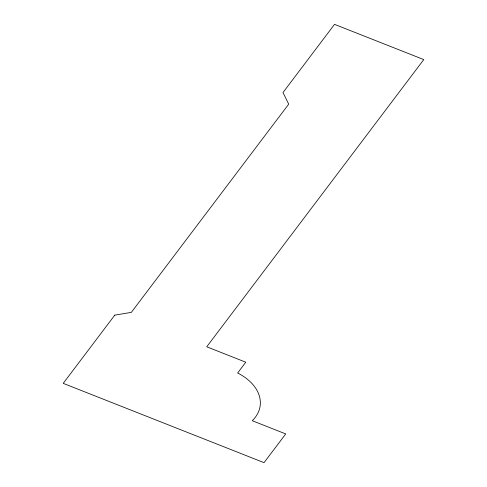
<?xml version="1.0" encoding="UTF-8"?>
<svg xmlns="http://www.w3.org/2000/svg" width="487" height="487" viewBox="0 0 487 487"><rect width="100%" height="100%" fill="white"/><g stroke="black" fill="none" stroke-linecap="round" stroke-linejoin="round"><path stroke-width="0.73" d="M114.768 315.144L63.219 383.354L264.027 462.65L285.735 433.929L252.266 420.713A50.21 33.664 6.9 0 0 237.638 372.987L245.777 362.212L206.732 346.793L423.781 59.591L334.532 24.35L282.984 92.56L288.712 104.145L131.35 312.368L114.768 315.144"/></g></svg>
